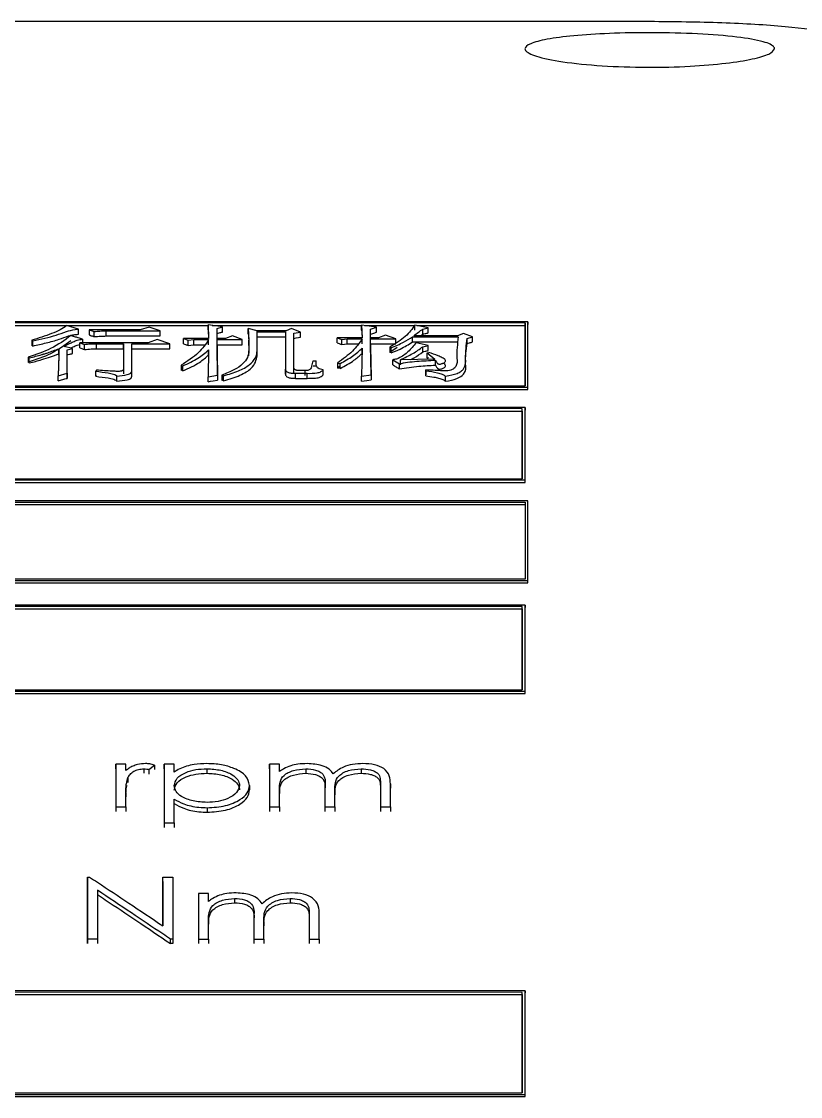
# Model space of a CAD drawing. Header units: millimetres. Extents: x 2687 to 4367, y 1046 to 2234.
# Drawn here: x 3081.78 to 3095.83, y 2032.59 to 2051.98 of the extents above; entities that cross this region are included whole.
import ezdxf

# ---------------------------------------------------------------- set-up
doc = ezdxf.new("R2010")
doc.units = ezdxf.units.MM

msp = doc.modelspace()

# ---------------------------------------------------------------- linework, layer by layer
at = {"color": 7, "linetype": 'Continuous', "lineweight": 25}
for p, q in [((3093.108, 2051.983), (3056.108, 2051.985)), ((3090.909, 2046.567), (3068.926, 2046.567)), ((3090.859, 2046.549), (3068.976, 2046.55)), ((3079.691, 2046.503), (3085.142, 2046.503)), ((3082.805, 2046.434), (3082.589, 2046.499)), ((3084.082, 2046.472), (3083.92, 2046.423)), ((3084.277, 2046.404), (3084.082, 2046.472)), ((3085.142, 2046.514), (3085.153, 2046.265)), ((3085.402, 2046.476), (3085.142, 2046.514)), ((3085.142, 2046.422), (3085.142, 2046.514)), ((3085.217, 2046.503), (3087.911, 2046.503)), ((3085.304, 2046.449), (3085.402, 2046.476)), ((3085.304, 2046.265), (3085.304, 2046.449)), ((3085.304, 2046.449), (3085.304, 2046.449)), ((3085.402, 2046.384), (3085.402, 2046.476)), ((3086.646, 2046.449), (3086.548, 2046.407)), ((3086.808, 2046.384), (3086.646, 2046.449)), ((3087.911, 2046.51), (3087.922, 2046.28)), ((3088.182, 2046.472), (3087.911, 2046.51)), ((3087.911, 2046.418), (3087.911, 2046.51)), ((3087.962, 2046.503), (3088.868, 2046.503)), ((3088.074, 2046.438), (3088.182, 2046.472)), ((3088.182, 2046.38), (3088.182, 2046.472)), ((3089.112, 2046.461), (3088.874, 2046.51)), ((3088.874, 2046.418), (3088.874, 2046.51)), ((3088.908, 2046.503), (3090.859, 2046.503)), ((3089.015, 2046.438), (3089.112, 2046.461)), ((3089.112, 2046.369), (3089.112, 2046.461)), ((3090.859, 2046.549), (3090.859, 2046.503)), ((3090.909, 2046.567), (3090.909, 2046.519)), ((3090.909, 2045.345), (3090.909, 2046.519)), ((3082.805, 2046.342), (3082.805, 2046.434)), ((3082.882, 2046.191), (3082.882, 2046.253)), ((3083, 2046.423), (3083, 2046.331)), ((3083, 2046.423), (3083.087, 2046.392)), ((3083.92, 2046.423), (3083, 2046.423)), ((3083.087, 2046.3), (3083.087, 2046.392)), ((3083.303, 2046.312), (3083.303, 2046.404)), ((3083.303, 2046.404), (3084.277, 2046.404)), ((3083.303, 2046.312), (3084.277, 2046.312)), ((3084.277, 2046.312), (3084.277, 2046.404)), ((3084.699, 2046.265), (3084.785, 2046.234)), ((3085.153, 2046.265), (3084.699, 2046.265)), ((3084.699, 2046.173), (3084.699, 2046.265)), ((3085.304, 2046.265), (3085.304, 2046.357)), ((3085.456, 2046.265), (3085.304, 2046.265)), ((3085.304, 2046.173), (3085.304, 2046.265)), ((3085.586, 2046.315), (3085.456, 2046.265)), ((3085.759, 2046.246), (3085.586, 2046.315)), ((3085.867, 2046.446), (3085.878, 2046.234)), ((3086.029, 2046.407), (3085.867, 2046.446)), ((3085.867, 2046.353), (3085.867, 2046.446)), ((3086.548, 2046.407), (3086.029, 2046.407)), ((3086.029, 2046.315), (3086.029, 2046.407)), ((3086.029, 2046.046), (3086.029, 2046.388)), ((3086.029, 2046.388), (3086.538, 2046.388)), ((3086.029, 2046.296), (3086.029, 2046.388)), ((3086.029, 2046.296), (3086.538, 2046.296)), ((3086.029, 2045.955), (3086.029, 2046.296)), ((3086.538, 2046.388), (3086.538, 2045.716)), ((3086.538, 2046.388), (3086.538, 2046.296)), ((3086.538, 2046.296), (3086.538, 2045.625)), ((3086.689, 2046.361), (3086.808, 2046.384)), ((3086.689, 2045.744), (3086.689, 2046.361)), ((3086.689, 2046.359), (3086.689, 2046.361)), ((3086.689, 2045.653), (3086.689, 2046.269)), ((3086.808, 2046.292), (3086.808, 2046.384)), ((3087.468, 2046.28), (3087.554, 2046.249)), ((3087.922, 2046.28), (3087.468, 2046.28)), ((3087.468, 2046.188), (3087.468, 2046.28)), ((3087.554, 2046.249), (3087.652, 2046.261)), ((3087.652, 2046.261), (3087.922, 2046.261)), ((3087.652, 2046.169), (3087.652, 2046.261)), ((3087.922, 2046.169), (3087.922, 2046.261)), ((3088.074, 2046.28), (3088.074, 2046.438)), ((3088.074, 2046.437), (3088.074, 2046.438)), ((3088.074, 2046.28), (3088.074, 2046.346)), ((3088.214, 2046.28), (3088.074, 2046.28)), ((3088.074, 2046.188), (3088.074, 2046.28)), ((3088.074, 2046.261), (3088.528, 2046.261)), ((3088.074, 2046.169), (3088.074, 2046.261)), ((3088.344, 2046.327), (3088.214, 2046.28)), ((3088.528, 2046.261), (3088.344, 2046.327)), ((3088.528, 2046.185), (3088.528, 2046.261)), ((3088.831, 2046.296), (3089.653, 2046.296)), ((3088.831, 2046.204), (3088.831, 2046.296)), ((3089.642, 2046.315), (3088.853, 2046.315)), ((3088.972, 2046.315), (3089.015, 2046.346)), ((3089.015, 2046.346), (3089.015, 2046.438)), ((3089.75, 2046.354), (3089.642, 2046.315)), ((3089.913, 2046.296), (3089.75, 2046.354)), ((3089.815, 2046.269), (3089.913, 2046.296)), ((3089.815, 2046.177), (3089.815, 2046.269)), ((3089.913, 2046.204), (3089.913, 2046.296)), ((3081.962, 2046.234), (3081.962, 2046.142)), ((3081.962, 2046.234), (3081.984, 2046.222)), ((3081.984, 2046.131), (3081.962, 2046.142)), ((3081.984, 2046.131), (3081.984, 2046.222)), ((3082.449, 2045.99), (3082.449, 2046.082)), ((3082.698, 2046.086), (3082.546, 2046.125)), ((3082.6, 2046.062), (3082.698, 2046.086)), ((3082.6, 2045.639), (3082.6, 2046.062)), ((3082.698, 2045.994), (3082.698, 2046.086)), ((3082.827, 2046.191), (3082.914, 2046.16)), ((3084.06, 2046.191), (3082.827, 2046.191)), ((3082.827, 2046.099), (3082.827, 2046.191)), ((3082.914, 2046.068), (3082.914, 2046.16)), ((3083.13, 2046.172), (3083.617, 2046.172)), ((3083.13, 2046.08), (3083.13, 2046.172)), ((3083.13, 2046.08), (3083.617, 2046.08)), ((3083.617, 2046.172), (3083.617, 2045.72)), ((3083.617, 2046.08), (3083.617, 2046.172)), ((3083.617, 2046.08), (3083.617, 2045.629)), ((3083.768, 2046.172), (3084.45, 2046.172)), ((3083.768, 2045.68), (3083.768, 2046.172)), ((3083.768, 2046.08), (3083.768, 2046.172)), ((3083.768, 2045.589), (3083.768, 2046.08)), ((3083.768, 2046.08), (3084.45, 2046.08)), ((3084.223, 2046.249), (3084.06, 2046.191)), ((3084.45, 2046.172), (3084.223, 2046.249)), ((3084.45, 2046.08), (3084.45, 2046.172)), ((3084.785, 2046.234), (3084.883, 2046.246)), ((3084.785, 2046.142), (3084.785, 2046.234)), ((3084.883, 2046.246), (3085.153, 2046.246)), ((3084.883, 2046.154), (3084.883, 2046.246)), ((3084.883, 2046.154), (3085.08, 2046.154)), ((3085.153, 2046.062), (3085.142, 2045.578)), ((3085.153, 2046.154), (3085.153, 2046.246)), ((3085.153, 2045.971), (3085.153, 2046.062)), ((3085.304, 2046.246), (3085.759, 2046.246)), ((3085.304, 2046.154), (3085.304, 2046.246)), ((3085.304, 2046.154), (3085.759, 2046.154)), ((3085.315, 2045.607), (3085.304, 2046.127)), ((3085.759, 2046.154), (3085.759, 2046.246)), ((3085.878, 2046.234), (3085.878, 2046.046)), ((3085.878, 2046.142), (3085.878, 2046.234)), ((3085.878, 2046.142), (3085.878, 2046.001)), ((3087.554, 2046.158), (3087.554, 2046.249)), ((3087.652, 2046.169), (3087.849, 2046.169)), ((3087.922, 2046.09), (3087.911, 2045.586)), ((3087.922, 2045.998), (3087.922, 2046.09)), ((3088.074, 2046.169), (3088.528, 2046.169)), ((3088.085, 2045.611), (3088.074, 2046.144)), ((3088.442, 2046.097), (3088.42, 2046.109)), ((3088.42, 2046.109), (3088.42, 2046.017)), ((3088.551, 2046.106), (3088.42, 2046.017)), ((3088.442, 2046.006), (3088.442, 2046.097)), ((3088.831, 2046.204), (3089.653, 2046.204)), ((3089.112, 2046.14), (3088.896, 2046.191)), ((3089.015, 2046.117), (3089.112, 2046.14)), ((3089.015, 2046.025), (3089.015, 2046.117)), ((3089.112, 2046.049), (3089.112, 2046.14)), ((3081.897, 2045.928), (3081.919, 2045.916)), ((3081.897, 2045.928), (3081.897, 2045.837)), ((3081.919, 2045.825), (3081.919, 2045.916)), ((3082.6, 2045.548), (3082.6, 2045.971)), ((3085.878, 2045.955), (3085.878, 2046.046)), ((3086.029, 2045.955), (3086.029, 2046.046)), ((3088.442, 2046.006), (3088.42, 2046.017)), ((3088.474, 2045.793), (3088.474, 2045.884)), ((3088.474, 2045.884), (3088.593, 2045.808)), ((3089.231, 2045.892), (3088.615, 2045.884)), ((3088.615, 2045.793), (3088.615, 2045.884)), ((3089.091, 2046.007), (3089.123, 2046.015)), ((3089.091, 2046.007), (3089.231, 2045.892)), ((3089.091, 2045.915), (3089.091, 2046.007)), ((3089.091, 2045.915), (3089.123, 2045.923)), ((3089.242, 2045.785), (3089.242, 2045.876)), ((3081.919, 2045.825), (3081.897, 2045.837)), ((3083.13, 2045.696), (3083.119, 2045.676)), ((3083.119, 2045.585), (3083.119, 2045.676)), ((3083.617, 2045.72), (3083.617, 2045.629)), ((3083.768, 2045.589), (3083.768, 2045.68)), ((3084.655, 2045.784), (3084.688, 2045.772)), ((3084.655, 2045.784), (3084.655, 2045.693)), ((3084.688, 2045.681), (3084.655, 2045.693)), ((3084.688, 2045.681), (3084.688, 2045.772)), ((3086.538, 2045.625), (3086.538, 2045.716)), ((3086.895, 2045.688), (3086.797, 2045.688)), ((3086.895, 2045.597), (3086.895, 2045.688)), ((3087.035, 2045.864), (3087.089, 2045.864)), ((3087.035, 2045.773), (3087.089, 2045.773)), ((3087.219, 2045.609), (3087.219, 2045.7)), ((3087.479, 2045.824), (3087.522, 2045.816)), ((3087.479, 2045.824), (3087.479, 2045.733)), ((3087.522, 2045.767), (3087.479, 2045.733)), ((3087.522, 2045.725), (3087.479, 2045.733)), ((3087.522, 2045.725), (3087.522, 2045.816)), ((3088.593, 2045.717), (3088.593, 2045.808)), ((3089.069, 2045.684), (3089.069, 2045.7)), ((3089.069, 2045.7), (3089.069, 2045.609)), ((3089.069, 2045.592), (3089.069, 2045.684)), ((3082.438, 2045.595), (3082.6, 2045.639)), ((3082.438, 2045.504), (3082.438, 2045.595)), ((3082.6, 2045.639), (3082.6, 2045.548)), ((3083.119, 2045.585), (3083.13, 2045.605)), ((3083.498, 2045.495), (3083.498, 2045.586)), ((3085.142, 2045.578), (3085.315, 2045.607)), ((3085.142, 2045.487), (3085.142, 2045.578)), ((3085.315, 2045.607), (3085.315, 2045.516)), ((3085.391, 2045.607), (3085.391, 2045.516)), ((3085.423, 2045.595), (3085.391, 2045.607)), ((3085.423, 2045.504), (3085.391, 2045.516)), ((3085.423, 2045.504), (3085.423, 2045.595)), ((3086.722, 2045.639), (3086.927, 2045.639)), ((3086.722, 2045.548), (3086.722, 2045.639)), ((3086.722, 2045.548), (3086.927, 2045.548)), ((3086.927, 2045.548), (3086.927, 2045.639)), ((3087.911, 2045.586), (3088.085, 2045.611)), ((3087.911, 2045.495), (3087.911, 2045.586)), ((3088.085, 2045.611), (3088.085, 2045.52)), ((3089.069, 2045.592), (3089.069, 2045.609)), ((3089.426, 2045.495), (3089.426, 2045.586)), ((3068.926, 2045.392), (3090.909, 2045.391)), ((3068.926, 2045.346), (3090.909, 2045.345)), ((3068.976, 2045.411), (3090.859, 2045.41)), ((3090.909, 2045.345), (3090.909, 2045.391)), ((3090.859, 2045.021), (3068.876, 2045.021)), ((3090.809, 2045.001), (3068.926, 2045.002)), ((3068.926, 2044.957), (3090.809, 2044.956)), ((3090.809, 2044.956), (3090.809, 2045.001)), ((3090.859, 2045.021), (3090.859, 2044.975)), ((3090.859, 2043.67), (3090.859, 2044.975)), ((3068.926, 2043.736), (3090.809, 2043.736)), ((3068.876, 2043.715), (3090.859, 2043.715)), ((3068.876, 2043.671), (3090.859, 2043.67)), ((3090.859, 2043.67), (3090.859, 2043.715)), ((3090.909, 2043.336), (3068.926, 2043.336)), ((3068.976, 2043.315), (3090.859, 2043.314)), ((3068.976, 2043.271), (3090.859, 2043.27)), ((3090.859, 2043.314), (3090.859, 2043.27)), ((3090.909, 2043.291), (3090.909, 2043.336)), ((3090.909, 2041.861), (3090.909, 2043.291)), ((3068.926, 2041.905), (3090.909, 2041.904)), ((3068.926, 2041.861), (3090.909, 2041.861)), ((3090.859, 2041.927), (3068.976, 2041.927)), ((3090.909, 2041.861), (3090.909, 2041.904)), ((3090.859, 2041.458), (3068.876, 2041.459)), ((3090.809, 2041.435), (3068.926, 2041.435)), ((3090.809, 2041.392), (3090.809, 2041.435)), ((3090.859, 2041.458), (3090.859, 2041.415)), ((3090.859, 2039.861), (3090.859, 2041.415)), ((3068.926, 2041.393), (3090.809, 2041.392)), ((3068.876, 2039.903), (3090.859, 2039.903)), ((3068.876, 2039.862), (3090.859, 2039.861)), ((3068.926, 2039.928), (3090.809, 2039.928)), ((3090.859, 2039.861), (3090.859, 2039.903)), ((3083.481, 2038.586), (3083.481, 2037.817)), ((3083.481, 2038.505), (3083.481, 2038.586)), ((3083.661, 2038.586), (3083.481, 2038.586)), ((3083.481, 2038.504), (3083.481, 2037.736)), ((3083.661, 2038.474), (3083.661, 2038.586)), ((3083.983, 2038.506), (3083.983, 2038.425)), ((3084.075, 2038.492), (3084.174, 2038.573)), ((3084.174, 2038.573), (3084.174, 2038.492)), ((3084.353, 2038.586), (3084.353, 2037.529)), ((3084.353, 2038.505), (3084.353, 2038.586)), ((3084.533, 2038.586), (3084.353, 2038.586)), ((3084.353, 2038.504), (3084.353, 2037.449)), ((3084.533, 2038.445), (3084.533, 2038.586)), ((3085.122, 2038.506), (3085.122, 2038.425)), ((3086.251, 2038.586), (3086.251, 2037.817)), ((3086.251, 2038.505), (3086.251, 2038.586)), ((3086.43, 2038.586), (3086.251, 2038.586)), ((3086.251, 2038.504), (3086.251, 2037.736)), ((3086.43, 2038.454), (3086.43, 2038.586)), ((3086.903, 2038.506), (3086.903, 2038.424)), ((3087.904, 2038.506), (3087.904, 2038.425)), ((3083.693, 2038.342), (3083.693, 2038.26)), ((3084.075, 2038.492), (3084.075, 2038.411)), ((3085.892, 2038.206), (3085.892, 2038.125)), ((3086.43, 2037.817), (3086.43, 2038.143)), ((3086.43, 2038.143), (3086.43, 2038.062)), ((3087.251, 2038.21), (3087.251, 2037.817)), ((3087.251, 2038.21), (3087.251, 2038.129)), ((3087.43, 2037.817), (3087.43, 2038.118)), ((3087.43, 2038.118), (3087.43, 2038.038)), ((3088.251, 2038.236), (3088.251, 2037.817)), ((3088.251, 2038.236), (3088.251, 2038.155)), ((3088.251, 2038.155), (3088.251, 2037.736)), ((3088.43, 2037.817), (3088.43, 2038.236)), ((3088.43, 2038.236), (3088.43, 2038.155)), ((3083.661, 2037.817), (3083.661, 2038.078)), ((3083.661, 2038.078), (3083.661, 2037.997)), ((3084.533, 2037.529), (3084.533, 2037.958)), ((3083.481, 2037.817), (3083.481, 2037.737)), ((3083.481, 2037.817), (3083.661, 2037.817)), ((3083.661, 2037.817), (3083.661, 2037.737)), ((3085.129, 2037.804), (3085.129, 2037.723)), ((3086.251, 2037.817), (3086.251, 2037.737)), ((3086.251, 2037.817), (3086.43, 2037.817)), ((3086.43, 2037.817), (3086.43, 2037.737)), ((3087.251, 2037.817), (3087.251, 2037.737)), ((3087.251, 2037.817), (3087.43, 2037.817)), ((3087.43, 2037.817), (3087.43, 2037.737)), ((3088.251, 2037.817), (3088.251, 2037.737)), ((3088.251, 2037.817), (3088.43, 2037.817)), ((3088.43, 2037.817), (3088.43, 2037.737)), ((3084.353, 2037.529), (3084.353, 2037.449)), ((3084.353, 2037.529), (3084.533, 2037.529)), ((3084.533, 2037.529), (3084.533, 2037.449)), ((3082.968, 2035.431), (3082.968, 2036.552)), ((3082.968, 2036.552), (3082.968, 2036.473)), ((3082.968, 2036.552), (3083.006, 2036.552)), ((3082.968, 2036.473), (3082.968, 2035.353)), ((3084.327, 2035.672), (3084.327, 2036.552)), ((3084.327, 2036.552), (3084.507, 2036.552)), ((3084.327, 2036.473), (3084.327, 2036.552)), ((3084.327, 2036.473), (3084.327, 2035.672)), ((3084.507, 2036.552), (3084.507, 2035.431)), ((3083.148, 2036.314), (3083.148, 2035.431)), ((3084.968, 2036.253), (3084.968, 2035.431)), ((3084.968, 2036.253), (3084.968, 2036.175)), ((3085.148, 2036.253), (3084.968, 2036.253)), ((3084.968, 2036.174), (3084.968, 2035.353)), ((3085.148, 2036.112), (3085.148, 2036.253)), ((3085.621, 2036.167), (3085.621, 2036.089)), ((3086.622, 2036.167), (3086.622, 2036.089)), ((3085.968, 2035.851), (3085.968, 2035.431)), ((3085.968, 2035.851), (3085.968, 2035.773)), ((3086.968, 2035.879), (3086.968, 2035.43)), ((3086.968, 2035.879), (3086.968, 2035.801)), ((3086.968, 2035.8), (3086.968, 2035.353)), ((3087.148, 2035.43), (3087.148, 2035.878)), ((3087.148, 2035.8), (3087.148, 2035.878)), ((3085.148, 2035.431), (3085.148, 2035.779)), ((3085.148, 2035.779), (3085.148, 2035.701)), ((3086.148, 2035.431), (3086.148, 2035.753)), ((3086.148, 2035.753), (3086.148, 2035.675)), ((3082.968, 2035.353), (3082.968, 2035.431)), ((3083.148, 2035.431), (3082.968, 2035.431)), ((3083.148, 2035.431), (3083.148, 2035.353)), ((3084.466, 2035.353), (3084.466, 2035.431)), ((3084.507, 2035.431), (3084.466, 2035.431)), ((3084.507, 2035.431), (3084.507, 2035.353)), ((3084.968, 2035.431), (3084.968, 2035.353)), ((3084.968, 2035.431), (3085.148, 2035.431)), ((3085.148, 2035.431), (3085.148, 2035.353)), ((3085.968, 2035.431), (3085.968, 2035.353)), ((3085.968, 2035.431), (3086.148, 2035.431)), ((3086.148, 2035.431), (3086.148, 2035.353)), ((3086.968, 2035.43), (3086.968, 2035.353)), ((3086.968, 2035.43), (3087.148, 2035.43)), ((3087.148, 2035.43), (3087.148, 2035.353)), ((3084.507, 2035.353), (3084.466, 2035.353)), ((3090.859, 2034.503), (3068.726, 2034.503)), ((3090.809, 2034.473), (3068.776, 2034.474)), ((3068.776, 2034.435), (3090.809, 2034.435)), ((3090.809, 2034.435), (3090.809, 2034.473)), ((3090.859, 2034.503), (3090.859, 2034.464)), ((3090.859, 2032.594), (3090.859, 2034.464)), ((3068.726, 2032.632), (3090.859, 2032.632)), ((3068.726, 2032.595), (3090.859, 2032.594)), ((3068.776, 2032.662), (3090.809, 2032.662)), ((3090.859, 2032.594), (3090.859, 2032.632))]:
    msp.add_line(p, q, dxfattribs=at)
at = {"color": 7, "linetype": 'Continuous', "lineweight": 25, "flags": 128}
for points in [[(3086.689, 2046.269), (3086.734, 2046.278), (3086.771, 2046.285), (3086.808, 2046.292)], [(3084.785, 2046.142), (3084.834, 2046.148), (3084.883, 2046.154)], [(3087.554, 2046.158), (3087.603, 2046.163), (3087.652, 2046.169)], [(3085.142, 2045.487), (3085.189, 2045.495), (3085.235, 2045.503), (3085.315, 2045.516)], [(3087.911, 2045.495), (3087.959, 2045.502), (3088.006, 2045.509), (3088.085, 2045.52)]]:
    msp.add_lwpolyline(points, dxfattribs=at)
at = {"color": 7, "linetype": 'Continuous', "lineweight": 25}
for points, knots in [([(3097.108, 2051.493), (3097.071, 2051.548), (3096.998, 2051.658), (3096.427, 2051.794), (3095.56, 2051.899), (3094.413, 2051.97), (3093.547, 2051.979), (3093.108, 2051.983)], [0, 0, 0, 0, 0.184668, 0.369995, 0.565851, 0.779444, 1, 1, 1, 1]), ([(3095.358, 2051.493), (3095.337, 2051.461), (3095.296, 2051.397), (3094.974, 2051.305), (3094.486, 2051.226), (3093.826, 2051.171), (3093.045, 2051.152), (3092.232, 2051.179), (3091.52, 2051.251), (3091.035, 2051.353), (3090.873, 2051.439), (3090.847, 2051.515), (3090.929, 2051.587), (3091.239, 2051.668), (3091.731, 2051.732), (3092.389, 2051.774), (3093.17, 2051.789), (3093.983, 2051.768), (3094.695, 2051.712), (3095.178, 2051.627), (3095.346, 2051.548), (3095.356, 2051.503), (3095.358, 2051.493)], [0, 0, 0, 0, 0.0462762, 0.0927191, 0.1417154, 0.1951897, 0.2536855, 0.3152612, 0.376912, 0.4343703, 0.4858167, 0.5000047, 0.5462543, 0.592701, 0.6417985, 0.6951551, 0.753514, 0.8153974, 0.8768635, 0.9341609, 0.9857367, 1, 1, 1, 1]), ([(3082.589, 2046.499), (3082.554, 2046.473), (3082.484, 2046.419), (3082.267, 2046.331), (3082.084, 2046.273), (3081.962, 2046.234)], [0, 0, 0, 0, 0.244211, 0.494059, 1, 1, 1, 1]), ([(3088.874, 2046.51), (3088.824, 2046.44), (3088.723, 2046.299), (3088.521, 2046.173), (3088.42, 2046.109)], [0, 0, 0, 0, 0.496751, 1, 1, 1, 1]), ([(3090.859, 2045.41), (3090.859, 2045.532), (3090.859, 2045.775), (3090.859, 2046.156), (3090.859, 2046.409), (3090.859, 2046.549)], [0, 0, 0, 0, 0.309667, 0.619335, 1, 1, 1, 1]), ([(3090.859, 2046.503), (3090.859, 2046.393), (3090.859, 2046.173), (3090.859, 2045.81), (3090.859, 2045.551), (3090.859, 2045.41)], [0, 0, 0, 0, 0.312228, 0.624456, 1, 1, 1, 1]), ([(3090.909, 2045.391), (3090.909, 2045.513), (3090.909, 2045.756), (3090.909, 2046.15), (3090.909, 2046.415), (3090.909, 2046.567)], [0, 0, 0, 0, 0.300086, 0.600172, 1, 1, 1, 1]), ([(3082.665, 2046.319), (3082.557, 2046.237), (3082.361, 2046.088), (3082.04, 2045.977), (3081.897, 2045.928)], [0, 0, 0, 0, 0.553842, 1, 1, 1, 1]), ([(3081.984, 2046.222), (3082.128, 2046.255), (3082.345, 2046.304), (3082.568, 2046.386), (3082.702, 2046.428), (3082.784, 2046.433), (3082.805, 2046.434)], [0, 0, 0, 0, 0.501457, 0.748784, 0.936077, 1, 1, 1, 1]), ([(3081.984, 2046.131), (3082.065, 2046.149), (3082.227, 2046.187), (3082.447, 2046.246), (3082.593, 2046.304), (3082.712, 2046.336), (3082.777, 2046.34), (3082.805, 2046.342)], [0, 0, 0, 0, 0.285391, 0.571044, 0.802081, 0.914333, 1, 1, 1, 1]), ([(3082.546, 2046.125), (3082.579, 2046.142), (3082.633, 2046.169), (3082.708, 2046.208), (3082.766, 2046.234), (3082.828, 2046.249), (3082.863, 2046.252), (3082.881, 2046.253)], [0, 0, 0, 0, 0.3357419, 0.5532256, 0.7726409, 0.885172, 1, 1, 1, 1]), ([(3082.881, 2046.253), (3082.855, 2046.261), (3082.805, 2046.277), (3082.733, 2046.298), (3082.688, 2046.312), (3082.665, 2046.319)], [0, 0, 0, 0, 0.369991, 0.684996, 1, 1, 1, 1]), ([(3083, 2046.331), (3083.013, 2046.326), (3083.033, 2046.319), (3083.062, 2046.309), (3083.079, 2046.303), (3083.087, 2046.3)], [0, 0, 0, 0, 0.428609, 0.714304, 1, 1, 1, 1]), ([(3083.087, 2046.392), (3083.122, 2046.396), (3083.193, 2046.403), (3083.267, 2046.403), (3083.303, 2046.404)], [0, 0, 0, 0, 0.498867, 1, 1, 1, 1]), ([(3083.087, 2046.3), (3083.127, 2046.304), (3083.198, 2046.311), (3083.271, 2046.311), (3083.303, 2046.312)], [0, 0, 0, 0, 0.558823, 1, 1, 1, 1]), ([(3085.142, 2046.422), (3085.144, 2046.394), (3085.149, 2046.342), (3085.151, 2046.29), (3085.151, 2046.265)], [0, 0, 0, 0, 0.53069, 1, 1, 1, 1]), ([(3085.304, 2046.357), (3085.318, 2046.361), (3085.341, 2046.367), (3085.374, 2046.376), (3085.392, 2046.381), (3085.402, 2046.384)], [0, 0, 0, 0, 0.420135, 0.710067, 1, 1, 1, 1]), ([(3085.867, 2046.353), (3085.869, 2046.327), (3085.874, 2046.278), (3085.877, 2046.208), (3085.877, 2046.164), (3085.878, 2046.142)], [0, 0, 0, 0, 0.384139, 0.692048, 1, 1, 1, 1]), ([(3087.922, 2046.261), (3087.87, 2046.186), (3087.765, 2046.035), (3087.574, 2045.895), (3087.479, 2045.824)], [0, 0, 0, 0, 0.497559, 1, 1, 1, 1]), ([(3087.911, 2046.418), (3087.914, 2046.39), (3087.918, 2046.344), (3087.92, 2046.298), (3087.92, 2046.28)], [0, 0, 0, 0, 0.616417, 1, 1, 1, 1]), ([(3088.074, 2046.346), (3088.087, 2046.35), (3088.111, 2046.358), (3088.147, 2046.369), (3088.17, 2046.376), (3088.182, 2046.38)], [0, 0, 0, 0, 0.362138, 0.681069, 1, 1, 1, 1]), ([(3088.074, 2046.144), (3088.074, 2046.166), (3088.074, 2046.205), (3088.074, 2046.244), (3088.074, 2046.261)], [0, 0, 0, 0, 0.56, 1, 1, 1, 1]), ([(3088.074, 2046.098), (3088.074, 2046.134), (3088.074, 2046.204), (3088.074, 2046.242), (3088.074, 2046.261)], [0, 0, 0, 0, 0.510364, 1, 1, 1, 1]), ([(3088.442, 2046.097), (3088.52, 2046.131), (3088.664, 2046.193), (3088.779, 2046.263), (3088.831, 2046.296)], [0, 0, 0, 0, 0.5414486, 1, 1, 1, 1]), ([(3088.853, 2046.315), (3088.88, 2046.337), (3088.932, 2046.379), (3088.989, 2046.419), (3089.015, 2046.438)], [0, 0, 0, 0, 0.532976, 1, 1, 1, 1]), ([(3089.015, 2046.346), (3089.029, 2046.349), (3089.052, 2046.355), (3089.085, 2046.362), (3089.103, 2046.366), (3089.112, 2046.369)], [0, 0, 0, 0, 0.4398816, 0.7199406, 1, 1, 1, 1]), ([(3089.653, 2046.296), (3089.639, 2046.168), (3089.619, 2045.993), (3089.64, 2045.794), (3089.578, 2045.721), (3089.523, 2045.696), (3089.468, 2045.683), (3089.402, 2045.682), (3089.27, 2045.69), (3089.158, 2045.695), (3089.069, 2045.7)], [0, 0, 0, 0, 0.489233, 0.672718, 0.735367, 0.76608, 0.796242, 0.828596, 0.864188, 1, 1, 1, 1]), ([(3089.426, 2045.586), (3089.5, 2045.601), (3089.611, 2045.622), (3089.712, 2045.675), (3089.796, 2045.763), (3089.776, 2045.969), (3089.8, 2046.149), (3089.815, 2046.269)], [0, 0, 0, 0, 0.132026, 0.196101, 0.258534, 0.505562, 1, 1, 1, 1]), ([(3082.665, 2046.227), (3082.557, 2046.145), (3082.361, 2045.997), (3082.04, 2045.886), (3081.897, 2045.837)], [0, 0, 0, 0, 0.553762, 1, 1, 1, 1]), ([(3081.919, 2045.916), (3081.994, 2045.936), (3082.072, 2045.956), (3082.149, 2045.979), (3082.158, 2045.981), (3082.167, 2045.984), (3082.176, 2045.987), (3082.185, 2045.989), (3082.21, 2045.997), (3082.304, 2046.025), (3082.384, 2046.057), (3082.449, 2046.082)], [0, 0, 0, 0, 0.400377, 0.412885, 0.425393, 0.450409, 0.462917, 0.475426, 0.500442, 0.600512, 1, 1, 1, 1]), ([(3082.449, 2046.082), (3082.449, 2046.065), (3082.449, 2046.045), (3082.449, 2046.024), (3082.449, 2046.018), (3082.449, 2046.011), (3082.449, 2046.005), (3082.449, 2045.996), (3082.449, 2045.987), (3082.449, 2045.979), (3082.449, 2045.972), (3082.449, 2045.966), (3082.449, 2045.959), (3082.449, 2045.951), (3082.449, 2045.94), (3082.449, 2045.927), (3082.449, 2045.91), (3082.449, 2045.892), (3082.449, 2045.875), (3082.448, 2045.862), (3082.448, 2045.849), (3082.448, 2045.832), (3082.447, 2045.814), (3082.447, 2045.797), (3082.447, 2045.784), (3082.446, 2045.771), (3082.446, 2045.758), (3082.445, 2045.74), (3082.444, 2045.722), (3082.444, 2045.705), (3082.443, 2045.692), (3082.442, 2045.679), (3082.442, 2045.668), (3082.441, 2045.659), (3082.441, 2045.652), (3082.441, 2045.646), (3082.44, 2045.637), (3082.44, 2045.628), (3082.439, 2045.619), (3082.439, 2045.612), (3082.438, 2045.604), (3082.438, 2045.598), (3082.438, 2045.595)], [0, 0, 0, 0, 0.10711, 0.120499, 0.133888, 0.147276, 0.160665, 0.174054, 0.200831, 0.21422, 0.227609, 0.240998, 0.254386, 0.267775, 0.294553, 0.32133, 0.348108, 0.401663, 0.42844, 0.455218, 0.481995, 0.508773, 0.562328, 0.589105, 0.615883, 0.64266, 0.669438, 0.696215, 0.74977, 0.776548, 0.803325, 0.830103, 0.85688, 0.870269, 0.883658, 0.897047, 0.910435, 0.937213, 0.950602, 0.96399, 0.977379, 1, 1, 1, 1]), ([(3082.665, 2046.094), (3082.68, 2046.101), (3082.715, 2046.119), (3082.765, 2046.143), (3082.812, 2046.152), (3082.827, 2046.156)], [0, 0, 0, 0, 0.3081, 0.769592, 1, 1, 1, 1]), ([(3082.827, 2046.099), (3082.84, 2046.095), (3082.86, 2046.088), (3082.889, 2046.077), (3082.906, 2046.071), (3082.914, 2046.068)], [0, 0, 0, 0, 0.428611, 0.714305, 1, 1, 1, 1]), ([(3082.914, 2046.16), (3082.949, 2046.164), (3083.02, 2046.171), (3083.094, 2046.171), (3083.13, 2046.172)], [0, 0, 0, 0, 0.498867, 1, 1, 1, 1]), ([(3082.914, 2046.068), (3082.954, 2046.072), (3083.025, 2046.079), (3083.098, 2046.08), (3083.13, 2046.08)], [0, 0, 0, 0, 0.558823, 1, 1, 1, 1]), ([(3085.153, 2046.246), (3085.099, 2046.165), (3084.992, 2046.003), (3084.768, 2045.857), (3084.655, 2045.784)], [0, 0, 0, 0, 0.497121, 1, 1, 1, 1]), ([(3084.688, 2045.772), (3084.784, 2045.817), (3084.976, 2045.904), (3085.094, 2046.01), (3085.153, 2046.062)], [0, 0, 0, 0, 0.504453, 1, 1, 1, 1]), ([(3084.699, 2046.173), (3084.711, 2046.169), (3084.732, 2046.161), (3084.761, 2046.151), (3084.777, 2046.145), (3084.785, 2046.142)], [0, 0, 0, 0, 0.428612, 0.714306, 1, 1, 1, 1]), ([(3085.304, 2046.127), (3085.304, 2046.149), (3085.304, 2046.189), (3085.304, 2046.228), (3085.304, 2046.246)], [0, 0, 0, 0, 0.56, 1, 1, 1, 1]), ([(3085.304, 2046.081), (3085.304, 2046.117), (3085.304, 2046.187), (3085.304, 2046.226), (3085.304, 2046.246)], [0, 0, 0, 0, 0.510039, 1, 1, 1, 1]), ([(3085.304, 2046.154), (3085.304, 2046.133), (3085.304, 2046.091), (3085.304, 2046.084), (3085.304, 2046.081)], [0, 0, 0, 0, 0.489863, 1, 1, 1, 1]), ([(3085.304, 2046.081), (3085.305, 2046.017), (3085.306, 2045.952), (3085.307, 2045.904), (3085.307, 2045.894), (3085.308, 2045.851), (3085.311, 2045.724), (3085.313, 2045.603), (3085.315, 2045.516)], [0, 0, 0, 0, 0.252264, 0.254266, 0.269843, 0.313981, 0.501513, 1, 1, 1, 1]), ([(3085.315, 2045.607), (3085.314, 2045.695), (3085.311, 2045.813), (3085.308, 2045.941), (3085.306, 2046.03), (3085.305, 2046.059), (3085.304, 2046.081)], [0, 0, 0, 0, 0.498567, 0.668599, 0.747849, 1, 1, 1, 1]), ([(3087.468, 2046.188), (3087.48, 2046.184), (3087.501, 2046.177), (3087.53, 2046.166), (3087.546, 2046.16), (3087.554, 2046.158)], [0, 0, 0, 0, 0.428612, 0.714306, 1, 1, 1, 1]), ([(3087.522, 2045.816), (3087.602, 2045.859), (3087.761, 2045.945), (3087.869, 2046.042), (3087.922, 2046.09)], [0, 0, 0, 0, 0.503094, 1, 1, 1, 1]), ([(3088.074, 2046.169), (3088.074, 2046.149), (3088.074, 2046.107), (3088.074, 2046.101), (3088.074, 2046.098)], [0, 0, 0, 0, 0.489538, 1, 1, 1, 1]), ([(3088.085, 2045.611), (3088.083, 2045.701), (3088.08, 2045.836), (3088.077, 2045.984), (3088.076, 2046.047), (3088.075, 2046.069), (3088.075, 2046.086), (3088.074, 2046.105), (3088.074, 2046.101), (3088.074, 2046.098)], [0, 0, 0, 0, 0.496744, 0.745118, 0.829845, 0.854799, 0.869312, 0.93209, 1, 1, 1, 1]), ([(3088.074, 2046.098), (3088.074, 2046.033), (3088.075, 2045.964), (3088.077, 2045.874), (3088.08, 2045.742), (3088.083, 2045.61), (3088.085, 2045.52)], [0, 0, 0, 0, 0.252176, 0.267142, 0.501453, 1, 1, 1, 1]), ([(3088.442, 2046.006), (3088.497, 2046.029), (3088.599, 2046.071), (3088.725, 2046.139), (3088.795, 2046.182), (3088.831, 2046.204)], [0, 0, 0, 0, 0.3812522, 0.6899418, 1, 1, 1, 1]), ([(3088.896, 2046.191), (3088.85, 2046.135), (3088.769, 2046.037), (3088.639, 2045.931), (3088.522, 2045.889), (3088.484, 2045.885), (3088.474, 2045.884)], [0, 0, 0, 0, 0.494165, 0.869161, 0.966217, 1, 1, 1, 1]), ([(3088.615, 2045.884), (3088.69, 2045.921), (3088.841, 2045.994), (3088.957, 2046.076), (3089.015, 2046.117)], [0, 0, 0, 0, 0.5023466, 1, 1, 1, 1]), ([(3089.426, 2045.495), (3089.498, 2045.509), (3089.64, 2045.536), (3089.806, 2045.652), (3089.771, 2045.876), (3089.798, 2046.057), (3089.815, 2046.177)], [0, 0, 0, 0, 0.127764, 0.249157, 0.505692, 1, 1, 1, 1]), ([(3089.815, 2046.177), (3089.829, 2046.181), (3089.852, 2046.187), (3089.884, 2046.196), (3089.903, 2046.201), (3089.913, 2046.204)], [0, 0, 0, 0, 0.4201352, 0.7100675, 1, 1, 1, 1]), ([(3081.919, 2045.825), (3081.994, 2045.844), (3082.126, 2045.879), (3082.304, 2045.934), (3082.4, 2045.971), (3082.449, 2045.99)], [0, 0, 0, 0, 0.400541, 0.699142, 1, 1, 1, 1]), ([(3082.449, 2045.964), (3082.449, 2045.968), (3082.449, 2045.974), (3082.449, 2045.985), (3082.449, 2045.993), (3082.449, 2045.997), (3082.449, 2045.998), (3082.449, 2045.999), (3082.449, 2046.001), (3082.449, 2045.982), (3082.449, 2045.854), (3082.446, 2045.77), (3082.444, 2045.721)], [0, 0, 0, 0, 0.01972, 0.0316378, 0.0435082, 0.0463825, 0.0492251, 0.0522948, 0.0558106, 0.08806, 0.4639019, 1, 1, 1, 1]), ([(3082.6, 2045.971), (3082.614, 2045.974), (3082.638, 2045.98), (3082.67, 2045.988), (3082.688, 2045.992), (3082.698, 2045.994)], [0, 0, 0, 0, 0.439881, 0.71994, 1, 1, 1, 1]), ([(3084.688, 2045.681), (3084.795, 2045.731), (3084.986, 2045.819), (3085.102, 2045.925), (3085.153, 2045.971)], [0, 0, 0, 0, 0.564212, 1, 1, 1, 1]), ([(3085.878, 2046.046), (3085.873, 2046.006), (3085.864, 2045.925), (3085.774, 2045.806), (3085.62, 2045.695), (3085.468, 2045.636), (3085.391, 2045.607)], [0, 0, 0, 0, 0.245487, 0.49251, 0.743419, 1, 1, 1, 1]), ([(3085.423, 2045.595), (3085.516, 2045.622), (3085.7, 2045.676), (3085.897, 2045.789), (3086.012, 2045.916), (3086.024, 2046.003), (3086.029, 2046.046)], [0, 0, 0, 0, 0.258234, 0.509748, 0.755949, 1, 1, 1, 1]), ([(3085.423, 2045.504), (3085.526, 2045.535), (3085.729, 2045.596), (3085.98, 2045.751), (3086.011, 2045.878), (3086.029, 2045.955)], [0, 0, 0, 0, 0.289468, 0.570368, 1, 1, 1, 1]), ([(3087.522, 2045.725), (3087.611, 2045.773), (3087.769, 2045.859), (3087.876, 2045.956), (3087.922, 2045.998)], [0, 0, 0, 0, 0.562949, 1, 1, 1, 1]), ([(3088.593, 2045.808), (3088.641, 2045.82), (3088.739, 2045.842), (3088.962, 2045.86), (3089.13, 2045.87), (3089.242, 2045.876)], [0, 0, 0, 0, 0.2461025, 0.4965719, 1, 1, 1, 1]), ([(3088.793, 2045.886), (3088.815, 2045.897), (3088.9, 2045.941), (3088.966, 2045.989), (3089.015, 2046.025)], [0, 0, 0, 0, 0.250656, 1, 1, 1, 1]), ([(3089.015, 2046.025), (3089.029, 2046.029), (3089.052, 2046.034), (3089.085, 2046.042), (3089.103, 2046.047), (3089.112, 2046.049)], [0, 0, 0, 0, 0.439858, 0.719929, 1, 1, 1, 1]), ([(3089.242, 2045.876), (3089.25, 2045.862), (3089.263, 2045.841), (3089.279, 2045.817), (3089.295, 2045.809), (3089.302, 2045.807), (3089.307, 2045.805), (3089.313, 2045.805), (3089.321, 2045.805), (3089.338, 2045.807), (3089.358, 2045.813), (3089.387, 2045.823), (3089.413, 2045.839), (3089.43, 2045.86), (3089.421, 2045.882), (3089.4, 2045.903), (3089.355, 2045.927), (3089.266, 2045.966), (3089.18, 2045.995), (3089.123, 2046.015)], [0, 0, 0, 0, 0.12083, 0.185578, 0.200463, 0.207293, 0.213836, 0.220353, 0.227161, 0.24221, 0.277123, 0.31159, 0.371541, 0.433275, 0.493638, 0.554959, 0.617623, 0.744187, 1, 1, 1, 1]), ([(3083.119, 2045.676), (3083.194, 2045.667), (3083.304, 2045.654), (3083.423, 2045.628), (3083.473, 2045.61), (3083.492, 2045.597), (3083.496, 2045.59), (3083.498, 2045.586)], [0, 0, 0, 0, 0.508815, 0.759272, 0.881746, 0.941306, 1, 1, 1, 1]), ([(3083.617, 2045.72), (3083.617, 2045.711), (3083.616, 2045.699), (3083.599, 2045.687), (3083.587, 2045.682), (3083.574, 2045.678), (3083.552, 2045.674), (3083.522, 2045.673), (3083.474, 2045.675), (3083.343, 2045.681), (3083.225, 2045.689), (3083.13, 2045.696)], [0, 0, 0, 0, 0.115473, 0.14517, 0.175331, 0.205787, 0.236431, 0.299107, 0.364431, 0.490851, 1, 1, 1, 1]), ([(3083.498, 2045.586), (3083.562, 2045.594), (3083.643, 2045.603), (3083.726, 2045.626), (3083.763, 2045.647), (3083.766, 2045.667), (3083.768, 2045.68)], [0, 0, 0, 0, 0.515726, 0.641569, 0.763682, 1, 1, 1, 1]), ([(3086.538, 2045.716), (3086.539, 2045.706), (3086.541, 2045.691), (3086.558, 2045.672), (3086.578, 2045.66), (3086.608, 2045.649), (3086.656, 2045.641), (3086.695, 2045.64), (3086.722, 2045.639)], [0, 0, 0, 0, 0.238558, 0.359397, 0.482171, 0.608306, 0.737736, 1, 1, 1, 1]), ([(3086.797, 2045.688), (3086.78, 2045.688), (3086.753, 2045.689), (3086.724, 2045.697), (3086.704, 2045.708), (3086.691, 2045.724), (3086.69, 2045.737), (3086.689, 2045.744)], [0, 0, 0, 0, 0.263272, 0.391385, 0.516554, 0.759179, 1, 1, 1, 1]), ([(3087.035, 2045.864), (3087.026, 2045.832), (3087.012, 2045.78), (3087.001, 2045.719), (3086.957, 2045.695), (3086.928, 2045.689), (3086.906, 2045.688), (3086.895, 2045.688)], [0, 0, 0, 0, 0.493872, 0.802594, 0.866234, 0.93227, 1, 1, 1, 1]), ([(3086.927, 2045.639), (3086.99, 2045.638), (3087.068, 2045.637), (3087.148, 2045.655), (3087.187, 2045.674), (3087.206, 2045.689), (3087.219, 2045.7)], [0, 0, 0, 0, 0.514198, 0.639, 0.761004, 1, 1, 1, 1]), ([(3087.219, 2045.7), (3087.202, 2045.704), (3087.167, 2045.711), (3087.126, 2045.729), (3087.105, 2045.751), (3087.091, 2045.796), (3087.09, 2045.834), (3087.089, 2045.864)], [0, 0, 0, 0, 0.131971, 0.260261, 0.384427, 0.507933, 1, 1, 1, 1]), ([(3088.474, 2045.793), (3088.494, 2045.78), (3088.533, 2045.755), (3088.573, 2045.73), (3088.593, 2045.717)], [0, 0, 0, 0, 0.4999998, 1, 1, 1, 1]), ([(3088.593, 2045.717), (3088.709, 2045.736), (3088.918, 2045.771), (3089.142, 2045.78), (3089.242, 2045.785)], [0, 0, 0, 0, 0.555157, 1, 1, 1, 1]), ([(3089.069, 2045.684), (3089.141, 2045.674), (3089.248, 2045.66), (3089.354, 2045.629), (3089.404, 2045.606), (3089.419, 2045.593), (3089.426, 2045.586)], [0, 0, 0, 0, 0.509381, 0.758484, 0.880594, 1, 1, 1, 1]), ([(3089.242, 2045.785), (3089.251, 2045.769), (3089.262, 2045.749), (3089.28, 2045.727), (3089.291, 2045.719), (3089.3, 2045.716), (3089.309, 2045.714), (3089.319, 2045.714), (3089.337, 2045.716), (3089.37, 2045.725), (3089.407, 2045.741), (3089.429, 2045.765), (3089.422, 2045.791), (3089.405, 2045.81), (3089.384, 2045.819), (3089.379, 2045.821)], [0, 0, 0, 0, 0.228789, 0.293472, 0.325017, 0.349064, 0.365366, 0.381722, 0.40697, 0.473331, 0.60469, 0.720341, 0.824657, 0.962766, 1, 1, 1, 1]), ([(3082.438, 2045.504), (3082.452, 2045.507), (3082.48, 2045.515), (3082.534, 2045.53), (3082.574, 2045.541), (3082.6, 2045.548)], [0, 0, 0, 0, 0.2594101, 0.5188202, 1, 1, 1, 1]), ([(3083.119, 2045.585), (3083.194, 2045.576), (3083.306, 2045.563), (3083.425, 2045.537), (3083.483, 2045.516), (3083.493, 2045.502), (3083.498, 2045.495)], [0, 0, 0, 0, 0.510108, 0.771684, 0.888142, 1, 1, 1, 1]), ([(3083.498, 2045.495), (3083.562, 2045.503), (3083.643, 2045.512), (3083.728, 2045.535), (3083.763, 2045.557), (3083.766, 2045.576), (3083.768, 2045.589)], [0, 0, 0, 0, 0.5165724, 0.6477138, 0.7747847, 1, 1, 1, 1]), ([(3086.538, 2045.625), (3086.539, 2045.614), (3086.542, 2045.591), (3086.584, 2045.563), (3086.653, 2045.549), (3086.698, 2045.549), (3086.722, 2045.548)], [0, 0, 0, 0, 0.268078, 0.541055, 0.767668, 1, 1, 1, 1]), ([(3086.927, 2045.548), (3086.961, 2045.549), (3087.028, 2045.55), (3087.126, 2045.554), (3087.185, 2045.581), (3087.208, 2045.6), (3087.219, 2045.609)], [0, 0, 0, 0, 0.2895179, 0.5749505, 0.7896564, 1, 1, 1, 1]), ([(3089.069, 2045.592), (3089.118, 2045.586), (3089.198, 2045.575), (3089.301, 2045.554), (3089.38, 2045.53), (3089.411, 2045.507), (3089.426, 2045.495)], [0, 0, 0, 0, 0.3480027, 0.5708413, 0.789242, 1, 1, 1, 1]), ([(3090.809, 2043.736), (3090.809, 2043.87), (3090.809, 2044.139), (3090.809, 2044.562), (3090.809, 2044.845), (3090.809, 2045.001)], [0, 0, 0, 0, 0.309667, 0.619335, 1, 1, 1, 1]), ([(3090.809, 2044.956), (3090.809, 2044.854), (3090.809, 2044.65), (3090.809, 2044.247), (3090.809, 2043.937), (3090.809, 2043.736)], [0, 0, 0, 0, 0.2589568, 0.5179136, 1, 1, 1, 1]), ([(3090.859, 2043.715), (3090.859, 2043.849), (3090.859, 2044.119), (3090.859, 2044.556), (3090.859, 2044.852), (3090.859, 2045.021)], [0, 0, 0, 0, 0.3000859, 0.6001718, 1, 1, 1, 1]), ([(3090.859, 2043.314), (3090.859, 2043.175), (3090.859, 2042.896), (3090.859, 2042.435), (3090.859, 2042.107), (3090.859, 2041.927)], [0, 0, 0, 0, 0.309667, 0.619335, 1, 1, 1, 1]), ([(3090.859, 2043.27), (3090.859, 2043.158), (3090.859, 2042.933), (3090.859, 2042.489), (3090.859, 2042.149), (3090.859, 2041.927)], [0, 0, 0, 0, 0.257946, 0.515892, 1, 1, 1, 1]), ([(3090.909, 2041.904), (3090.909, 2042.051), (3090.909, 2042.346), (3090.909, 2042.824), (3090.909, 2043.15), (3090.909, 2043.336)], [0, 0, 0, 0, 0.300086, 0.600172, 1, 1, 1, 1]), ([(3090.809, 2039.928), (3090.809, 2040.087), (3090.809, 2040.405), (3090.809, 2040.909), (3090.809, 2041.248), (3090.809, 2041.435)], [0, 0, 0, 0, 0.309667, 0.619335, 1, 1, 1, 1]), ([(3090.859, 2039.903), (3090.859, 2040.062), (3090.859, 2040.381), (3090.859, 2040.901), (3090.859, 2041.256), (3090.859, 2041.458)], [0, 0, 0, 0, 0.300086, 0.600172, 1, 1, 1, 1]), ([(3090.809, 2041.392), (3090.809, 2041.27), (3090.809, 2041.025), (3090.809, 2040.54), (3090.809, 2040.17), (3090.809, 2039.928)], [0, 0, 0, 0, 0.257086, 0.514172, 1, 1, 1, 1]), ([(3084.017, 2038.599), (3083.967, 2038.596), (3083.884, 2038.59), (3083.786, 2038.555), (3083.716, 2038.517), (3083.679, 2038.488), (3083.661, 2038.474)], [0, 0, 0, 0, 0.347887, 0.569141, 0.786135, 1, 1, 1, 1]), ([(3083.693, 2038.342), (3083.705, 2038.363), (3083.731, 2038.407), (3083.796, 2038.46), (3083.884, 2038.498), (3083.95, 2038.503), (3083.983, 2038.506)], [0, 0, 0, 0, 0.27091, 0.546501, 0.770523, 1, 1, 1, 1]), ([(3083.983, 2038.506), (3084.001, 2038.505), (3084.033, 2038.503), (3084.062, 2038.496), (3084.075, 2038.492)], [0, 0, 0, 0, 0.5616049, 1, 1, 1, 1]), ([(3084.174, 2038.573), (3084.146, 2038.581), (3084.097, 2038.596), (3084.042, 2038.598), (3084.017, 2038.599)], [0, 0, 0, 0, 0.556713, 1, 1, 1, 1]), ([(3085.123, 2038.599), (3085.045, 2038.596), (3084.917, 2038.592), (3084.752, 2038.555), (3084.629, 2038.507), (3084.564, 2038.466), (3084.533, 2038.445)], [0, 0, 0, 0, 0.346738, 0.568767, 0.786522, 1, 1, 1, 1]), ([(3084.533, 2038.202), (3084.543, 2038.248), (3084.563, 2038.341), (3084.726, 2038.44), (3084.92, 2038.498), (3085.054, 2038.503), (3085.122, 2038.506)], [0, 0, 0, 0, 0.2666955, 0.5431546, 0.7692356, 1, 1, 1, 1]), ([(3085.122, 2038.506), (3085.207, 2038.501), (3085.375, 2038.491), (3085.57, 2038.413), (3085.69, 2038.312), (3085.705, 2038.24), (3085.712, 2038.205)], [0, 0, 0, 0, 0.292093, 0.575319, 0.790291, 1, 1, 1, 1]), ([(3085.892, 2038.206), (3085.877, 2038.265), (3085.848, 2038.386), (3085.633, 2038.511), (3085.385, 2038.588), (3085.211, 2038.596), (3085.123, 2038.599)], [0, 0, 0, 0, 0.26655, 0.543447, 0.769376, 1, 1, 1, 1]), ([(3086.633, 2038.561), (3086.59, 2038.544), (3086.513, 2038.513), (3086.455, 2038.472), (3086.43, 2038.454)], [0, 0, 0, 0, 0.564241, 1, 1, 1, 1]), ([(3086.43, 2038.143), (3086.431, 2038.184), (3086.434, 2038.267), (3086.486, 2038.372), (3086.585, 2038.438), (3086.711, 2038.49), (3086.827, 2038.5), (3086.903, 2038.506)], [0, 0, 0, 0, 0.241249, 0.48337, 0.613317, 0.746555, 1, 1, 1, 1]), ([(3086.934, 2038.599), (3086.875, 2038.597), (3086.771, 2038.594), (3086.675, 2038.571), (3086.633, 2038.561)], [0, 0, 0, 0, 0.562438, 1, 1, 1, 1]), ([(3086.903, 2038.506), (3086.964, 2038.502), (3087.058, 2038.496), (3087.16, 2038.454), (3087.262, 2038.368), (3087.256, 2038.28), (3087.251, 2038.21)], [0, 0, 0, 0, 0.254782, 0.388255, 0.517328, 1, 1, 1, 1]), ([(3087.399, 2038.415), (3087.378, 2038.444), (3087.334, 2038.503), (3087.174, 2038.582), (3087.026, 2038.593), (3086.934, 2038.599)], [0, 0, 0, 0, 0.269907, 0.5479671, 1, 1, 1, 1]), ([(3087.935, 2038.599), (3087.873, 2038.596), (3087.748, 2038.59), (3087.549, 2038.531), (3087.455, 2038.459), (3087.399, 2038.415)], [0, 0, 0, 0, 0.288581, 0.57183, 1, 1, 1, 1]), ([(3087.43, 2038.118), (3087.429, 2038.21), (3087.429, 2038.325), (3087.572, 2038.433), (3087.703, 2038.49), (3087.824, 2038.5), (3087.904, 2038.506)], [0, 0, 0, 0, 0.482183, 0.612123, 0.745589, 1, 1, 1, 1]), ([(3087.904, 2038.506), (3087.962, 2038.503), (3088.05, 2038.498), (3088.149, 2038.461), (3088.224, 2038.411), (3088.248, 2038.33), (3088.25, 2038.267), (3088.251, 2038.236)], [0, 0, 0, 0, 0.254489, 0.388144, 0.517737, 0.758825, 1, 1, 1, 1]), ([(3088.43, 2038.236), (3088.429, 2038.284), (3088.426, 2038.379), (3088.336, 2038.51), (3088.146, 2038.588), (3088.006, 2038.595), (3087.935, 2038.599)], [0, 0, 0, 0, 0.270601, 0.5427954, 0.7675493, 1, 1, 1, 1]), ([(3083.661, 2038.078), (3083.661, 2038.112), (3083.66, 2038.2), (3083.68, 2038.288), (3083.693, 2038.342)], [0, 0, 0, 0, 0.385324, 1, 1, 1, 1]), ([(3084.533, 2038.121), (3084.543, 2038.167), (3084.563, 2038.26), (3084.726, 2038.359), (3084.92, 2038.416), (3085.054, 2038.421), (3085.122, 2038.424)], [0, 0, 0, 0, 0.2665257, 0.5429465, 0.7691038, 1, 1, 1, 1]), ([(3085.122, 2038.424), (3085.207, 2038.419), (3085.375, 2038.409), (3085.57, 2038.331), (3085.689, 2038.231), (3085.705, 2038.159), (3085.712, 2038.124)], [0, 0, 0, 0, 0.292251, 0.575528, 0.79043, 1, 1, 1, 1]), ([(3086.43, 2038.062), (3086.431, 2038.103), (3086.434, 2038.186), (3086.486, 2038.291), (3086.585, 2038.356), (3086.711, 2038.409), (3086.827, 2038.418), (3086.903, 2038.424)], [0, 0, 0, 0, 0.241122, 0.483147, 0.613095, 0.74638, 1, 1, 1, 1]), ([(3086.903, 2038.424), (3086.964, 2038.42), (3087.058, 2038.414), (3087.16, 2038.372), (3087.262, 2038.286), (3087.256, 2038.198), (3087.251, 2038.129)], [0, 0, 0, 0, 0.254971, 0.388493, 0.517558, 1, 1, 1, 1]), ([(3087.43, 2038.037), (3087.429, 2038.128), (3087.429, 2038.244), (3087.572, 2038.351), (3087.703, 2038.408), (3087.824, 2038.418), (3087.904, 2038.424)], [0, 0, 0, 0, 0.481957, 0.611894, 0.745406, 1, 1, 1, 1]), ([(3087.904, 2038.424), (3087.962, 2038.421), (3088.05, 2038.416), (3088.149, 2038.38), (3088.224, 2038.329), (3088.248, 2038.248), (3088.25, 2038.186), (3088.251, 2038.155)], [0, 0, 0, 0, 0.254672, 0.38838, 0.517972, 0.758953, 1, 1, 1, 1]), ([(3083.661, 2038.048), (3083.662, 2038.083), (3083.662, 2038.138), (3083.676, 2038.192), (3083.681, 2038.211)], [0, 0, 0, 0, 0.648237, 1, 1, 1, 1]), ([(3085.124, 2037.899), (3085.039, 2037.904), (3084.871, 2037.915), (3084.67, 2037.991), (3084.551, 2038.094), (3084.539, 2038.166), (3084.533, 2038.202)], [0, 0, 0, 0, 0.29205, 0.575873, 0.790375, 1, 1, 1, 1]), ([(3085.712, 2038.205), (3085.699, 2038.16), (3085.674, 2038.068), (3085.515, 2037.968), (3085.324, 2037.909), (3085.191, 2037.903), (3085.124, 2037.899)], [0, 0, 0, 0, 0.266814, 0.543252, 0.769388, 1, 1, 1, 1]), ([(3085.129, 2037.804), (3085.241, 2037.81), (3085.461, 2037.824), (3085.711, 2037.932), (3085.868, 2038.065), (3085.884, 2038.159), (3085.892, 2038.206)], [0, 0, 0, 0, 0.292071, 0.575308, 0.790142, 1, 1, 1, 1]), ([(3085.129, 2037.723), (3085.241, 2037.729), (3085.461, 2037.743), (3085.711, 2037.851), (3085.868, 2037.984), (3085.884, 2038.078), (3085.892, 2038.125)], [0, 0, 0, 0, 0.292232, 0.575516, 0.79028, 1, 1, 1, 1]), ([(3084.533, 2037.958), (3084.587, 2037.928), (3084.677, 2037.877), (3084.833, 2037.832), (3084.978, 2037.808), (3085.078, 2037.805), (3085.129, 2037.804)], [0, 0, 0, 0, 0.332189, 0.552163, 0.775308, 1, 1, 1, 1]), ([(3084.533, 2037.877), (3084.587, 2037.847), (3084.677, 2037.796), (3084.833, 2037.751), (3084.978, 2037.727), (3085.078, 2037.724), (3085.129, 2037.723)], [0, 0, 0, 0, 0.332096, 0.552068, 0.775251, 1, 1, 1, 1]), ([(3083.006, 2036.552), (3083.053, 2036.521), (3083.289, 2036.366), (3083.729, 2036.074), (3084.123, 2035.81), (3084.327, 2035.672)], [0, 0, 0, 0, 0.107009, 0.535045, 1, 1, 1, 1]), ([(3084.466, 2035.431), (3084.419, 2035.462), (3084.183, 2035.622), (3083.744, 2035.918), (3083.352, 2036.178), (3083.148, 2036.314)], [0, 0, 0, 0, 0.107249, 0.536248, 1, 1, 1, 1]), ([(3083.148, 2036.235), (3083.195, 2036.204), (3083.431, 2036.048), (3083.87, 2035.755), (3084.262, 2035.49), (3084.466, 2035.353)], [0, 0, 0, 0, 0.107324, 0.536623, 1, 1, 1, 1]), ([(3085.351, 2036.226), (3085.308, 2036.208), (3085.231, 2036.175), (3085.173, 2036.131), (3085.148, 2036.112)], [0, 0, 0, 0, 0.564241, 1, 1, 1, 1]), ([(3085.652, 2036.267), (3085.593, 2036.265), (3085.489, 2036.261), (3085.393, 2036.237), (3085.351, 2036.226)], [0, 0, 0, 0, 0.562438, 1, 1, 1, 1]), ([(3086.117, 2036.07), (3086.096, 2036.101), (3086.052, 2036.164), (3085.892, 2036.248), (3085.744, 2036.26), (3085.652, 2036.267)], [0, 0, 0, 0, 0.269907, 0.547967, 1, 1, 1, 1]), ([(3086.653, 2036.267), (3086.59, 2036.264), (3086.466, 2036.257), (3086.267, 2036.195), (3086.173, 2036.117), (3086.117, 2036.07)], [0, 0, 0, 0, 0.288581, 0.57183, 1, 1, 1, 1]), ([(3087.148, 2035.878), (3087.147, 2035.929), (3087.144, 2036.032), (3087.054, 2036.171), (3086.864, 2036.255), (3086.724, 2036.263), (3086.653, 2036.267)], [0, 0, 0, 0, 0.270601, 0.542795, 0.767549, 1, 1, 1, 1]), ([(3085.148, 2035.779), (3085.149, 2035.823), (3085.152, 2035.912), (3085.204, 2036.024), (3085.303, 2036.095), (3085.429, 2036.151), (3085.545, 2036.161), (3085.621, 2036.167)], [0, 0, 0, 0, 0.241252, 0.483375, 0.613284, 0.746483, 1, 1, 1, 1]), ([(3085.148, 2035.701), (3085.149, 2035.745), (3085.152, 2035.834), (3085.204, 2035.946), (3085.303, 2036.016), (3085.429, 2036.072), (3085.545, 2036.082), (3085.621, 2036.089)], [0, 0, 0, 0, 0.241124, 0.483152, 0.613062, 0.746307, 1, 1, 1, 1]), ([(3085.621, 2036.167), (3085.682, 2036.163), (3085.776, 2036.157), (3085.878, 2036.111), (3085.98, 2036.02), (3085.974, 2035.925), (3085.968, 2035.851)], [0, 0, 0, 0, 0.254867, 0.388287, 0.517309, 1, 1, 1, 1]), ([(3085.621, 2036.089), (3085.682, 2036.085), (3085.776, 2036.078), (3085.878, 2036.033), (3085.98, 2035.941), (3085.974, 2035.847), (3085.968, 2035.773)], [0, 0, 0, 0, 0.2550625, 0.3885336, 0.5175512, 1, 1, 1, 1]), ([(3086.148, 2035.753), (3086.147, 2035.85), (3086.147, 2035.974), (3086.29, 2036.089), (3086.421, 2036.15), (3086.542, 2036.161), (3086.622, 2036.167)], [0, 0, 0, 0, 0.482188, 0.612091, 0.745518, 1, 1, 1, 1]), ([(3086.148, 2035.674), (3086.147, 2035.772), (3086.147, 2035.896), (3086.29, 2036.01), (3086.421, 2036.071), (3086.542, 2036.082), (3086.622, 2036.089)], [0, 0, 0, 0, 0.481962, 0.611863, 0.745335, 1, 1, 1, 1]), ([(3086.622, 2036.167), (3086.68, 2036.164), (3086.768, 2036.159), (3086.867, 2036.12), (3086.942, 2036.066), (3086.966, 2035.979), (3086.968, 2035.912), (3086.968, 2035.879)], [0, 0, 0, 0, 0.254576, 0.388176, 0.517715, 0.758814, 1, 1, 1, 1]), ([(3086.622, 2036.089), (3086.68, 2036.085), (3086.768, 2036.08), (3086.867, 2036.041), (3086.942, 2035.987), (3086.966, 2035.9), (3086.968, 2035.834), (3086.968, 2035.8)], [0, 0, 0, 0, 0.254766, 0.388422, 0.517965, 0.75895, 1, 1, 1, 1]), ([(3090.809, 2032.662), (3090.809, 2032.852), (3090.809, 2033.233), (3090.809, 2033.838), (3090.809, 2034.248), (3090.809, 2034.473)], [0, 0, 0, 0, 0.3099213, 0.6198426, 1, 1, 1, 1]), ([(3090.809, 2034.435), (3090.809, 2034.287), (3090.809, 2033.99), (3090.809, 2033.402), (3090.809, 2032.956), (3090.809, 2032.662)], [0, 0, 0, 0, 0.2552222, 0.5104444, 1, 1, 1, 1]), ([(3090.859, 2032.632), (3090.859, 2032.822), (3090.859, 2033.203), (3090.859, 2033.828), (3090.859, 2034.257), (3090.859, 2034.503)], [0, 0, 0, 0, 0.300082, 0.600163, 1, 1, 1, 1])]:
    msp.add_open_spline(points, degree=3, knots=knots, dxfattribs=at)

doc.saveas('drawing.dxf')
